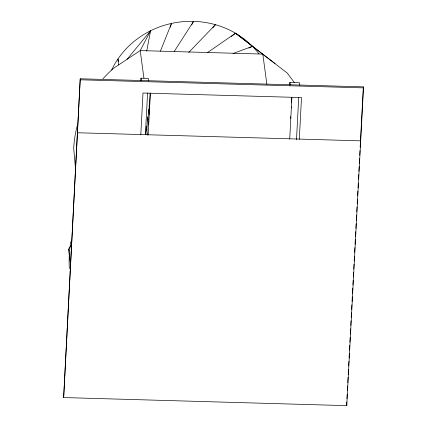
<?xml version="1.0" encoding="UTF-8"?>
<svg xmlns="http://www.w3.org/2000/svg" width="427" height="427" viewBox="0 0 427 427"><rect width="100%" height="100%" fill="white"/><g stroke="black" fill="none" stroke-linecap="round" stroke-linejoin="round"><path stroke-width="0.64" d="M80.233 78.776L63.66 397.564L346.767 405.65L363.473 87.877L363.34 86.862L80.233 78.776L63.66 397.564M140.846 80.831L140.985 78.184L148.345 78.392L148.703 81.029M140.803 134.729L142.992 93.033L301.505 97.559L299.311 139.266M145.388 134.665L147.582 92.958M145.885 134.66L146.338 126.056L147.566 135.129M146.888 130.123L147.582 116.881L148.681 125.02M147.998 119.934L148.553 109.339L149.242 114.425M148.895 111.885L149.455 101.29L149.797 103.836M149.658 102.816L150.181 92.889M148.164 134.948L150.352 93.241M289.762 85.085L289.901 82.438L299.498 82.71L299.845 85.293M291.422 102.886L291.668 98.253M289.714 138.988L291.908 97.281M296.503 139.645L298.729 97.276M346.772 401.972L346.767 405.65M346.943 398.647L347.188 393.988M347.364 390.662L347.61 386.003M347.786 382.677L348.064 377.356M348.202 374.692L348.485 369.371M348.662 366.04L348.902 361.386M349.078 358.061L349.323 353.401M349.499 350.076L349.745 345.416M349.921 342.091L350.161 337.431M350.337 334.106L350.62 328.785M350.791 325.454L351.037 320.8M351.213 317.474L351.458 312.815M351.634 309.49L351.88 304.83M352.051 301.505L352.296 296.845M352.472 293.52L352.75 288.198M352.926 284.868L353.172 280.213M353.348 276.888L353.593 272.229A141.892 132.29 -7.7 0 1 353.519 273.52M353.764 268.909L354.01 264.254M354.186 260.934L354.431 256.28M354.64 252.298L354.885 247.644M355.061 244.324L355.301 239.675M355.477 236.35L355.723 231.701M355.899 228.376L356.139 223.727M356.315 220.407L356.598 215.091M356.769 211.765L357.015 207.116M357.191 203.796L357.436 199.142M357.607 195.822L357.853 191.173M358.029 187.848L358.274 183.199M358.483 179.212L358.728 174.563M358.904 171.238L359.144 166.589M359.32 163.269L359.566 158.614M359.742 155.295L359.982 150.646M360.158 147.32L360.404 142.671M360.473 141.342L363.34 86.862M146.728 51.08L150.56 30.781L127.032 59.337M170.288 27.259L171.457 23.432L160.392 51.235M150.56 30.781L140.211 50.589L113.86 68.085A122.88 114.564 -7.7 0 0 102.918 78.814M191.686 24.857L193.586 21.35L174.109 51.635M70.396 266.128A141.892 132.29 -7.7 0 1 70.487 264.142L68.48 249.299L71.464 244.922M212.865 27.744L215.421 24.686L188.67 52.494M231.327 36.514L235.49 33.205L287.227 73.033L294.363 82.544M207.549 52.548L235.49 33.205L275.015 63.564M248.84 48.112L252.416 46.335L233.046 53.53M80.372 79.796L363.473 87.877M77.586 132.754L360.692 140.841M68.48 249.299L69.121 250.452M118.466 61.579L117.943 58.969L118.562 64.936M289.901 82.438L290.253 85.069M291.214 106.857L291.353 107.876M290.536 116.56L290.792 118.466M266.875 84.268L262.797 54.09L140.211 50.589L143.947 78.248M140.985 78.184L141.337 80.767M75.734 171.398L73.695 148.142A122.88 114.564 -7.7 0 1 77.148 126.125M111.666 69.948A85.133 79.374 -7.7 0 1 181.069 21.857A85.133 79.374 -7.7 0 1 258.927 53.823M69.318 268.706A141.892 132.29 -7.7 0 1 70.781 241.73"/></g></svg>
